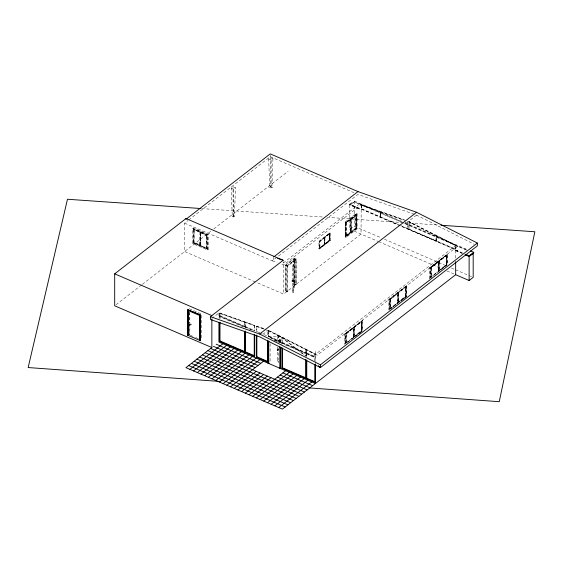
<?xml version="1.0" encoding="UTF-8"?>
<svg xmlns="http://www.w3.org/2000/svg" width="563" height="563" viewBox="0 0 563 563"><rect width="100%" height="100%" fill="white"/><g stroke="black" fill="none" stroke-linecap="round" stroke-linejoin="round"><path stroke-width="0.42" stroke-dasharray="2.81 2.11" d="M408.949 229.359L409.188 221.639L408.949 229.359L436.184 240.809L436.184 235.665L409.188 221.949L435.952 235.841L435.952 240.985M233.497 216.966L233.652 189.168L235.489 187.746L233.026 186.691L231.189 188.112L232.266 216.438L233.497 216.966L234.412 216.255L235.489 187.746M272.949 187.113L270.958 187.908L269.733 187.38L268.657 159.062L270.486 157.64L272.949 158.696L271.12 160.117L271.12 188.535M293.344 281.141C294.062 281.176 293.921 280.993 293.379 280.867M272.949 158.696L271.88 187.197L270.648 186.67L270.486 186.05M277.052 349.588C277.812 352.03 277.355 347.899 277.186 350.51M277.503 349.532L277.636 350.453M293.612 280.838L293.534 281.5M292.563 280.796C292.584 282.506 291.226 280.219 292.549 280.508L292.5 281.12M278.643 349.841L278.537 349.391L278.657 350.32M292.563 267.383L294.168 259.459L294.829 259.508L294.829 284.568L293.232 292.493L292.563 292.443L292.563 267.383L293.232 267.425L294.829 259.508M292.563 292.443L294.168 284.526L294.168 259.459M292.021 281.409L292.091 280.48M294.055 280.599L293.992 281.535M292.549 280.508L292.478 281.437M255.278 281.922L184.615 251.555L184.615 223.145L188.07 220.464M188.76 219.929L270.254 156.711L270.254 155.297M192.778 228.543L193.461 228.008L208.24 234.363L208.24 249.395L207.55 249.93L192.778 243.582L192.778 228.543L207.55 234.891L208.24 234.363M207.55 249.93L207.543 234.764L194.158 229.014L193.468 229.549L206.917 235.257L206.917 248.881L193.468 243.174L193.461 228.008M200.118 232.385L200.794 231.935L200.505 245.785L200.505 232.16M200.505 245.391L200.217 245.616L200.505 232.547M192.778 243.582L193.461 243.047L208.24 249.395M193.468 243.174L194.158 242.639L194.158 229.014M116.077 304.724L141.693 284.857M142.383 284.315L211.019 231.069M213.799 228.916L288.15 171.236M206.818 248.107L206.53 248.325L206.818 235.257L206.853 248.93L207.543 248.396L193.714 242.519L193.714 228.895L193.426 229.113L207.198 235.031L207.198 248.663L193.426 242.744L194.101 242.294L200.407 245.004L200.407 232.16L194.101 229.451L193.813 242.519M206.853 235.299L207.543 234.764M232.266 216.438L233.181 215.728L233.026 186.691M184.615 223.145L272.351 260.838L357.991 194.404L416.578 215.101L474.25 244.293M190.674 324.443L191.223 324.429L190.864 323.788M211.857 318.412L218.923 312.929L263.991 328.848M359.398 203.954L281.774 264.174L283.625 264.962L361.242 204.749L359.398 203.954L404.466 219.873M219.535 313.317L219.992 312.965L244.926 321.839L244.926 326.371L244.462 326.723L219.535 316.012L219.535 313.317L244.462 322.198L244.926 321.839M361.861 205.136L361.629 209.028L361.861 205.136L380.328 211.66L380.095 216.966L380.328 211.66M219.535 316.012L219.992 315.66L219.992 312.965M295.758 259.902L287.51 266.299L287.51 291.36L287.053 291.718L285.202 290.923L285.202 265.236L294.365 258.128L296.215 258.924L296.215 284.611L295.758 284.962L293.907 284.174L293.907 259.107L295.758 259.902L295.758 284.962M219.535 316.638L219.992 316.286L244.926 326.997L244.462 327.349L219.535 316.638L219.535 318.341M285.202 290.923L285.659 290.571L285.659 265.511L293.907 259.107M287.053 291.718L287.053 266.032L296.215 258.924M318.932 241.323L329.925 232.793L330.39 232.991L330.39 240.507L319.39 249.043L318.932 248.839L318.932 241.323L319.58 241.682L329.869 233.744L329.411 233.546L319.446 241.274L319.39 249.043M324.182 237.649L324.372 244.546L324.182 237.649L329.446 233.561L329.446 240.373L319.868 248.072M361.242 204.749L361.017 234.06L283.625 294.097L256.081 282.267M319.39 241.597L330.39 232.991M324.372 237.931L319.678 241.569L319.39 248.41L329.644 240.457L329.644 233.645M345.189 221.991L356.182 213.461L357.104 213.863L357.104 228.902L346.111 237.431L345.189 237.03L345.189 221.991L346.625 222.695L356.59 214.967L355.668 214.566L345.492 222.554L345.492 236.179L345.879 236.347L356.126 228.395L356.126 214.77L345.879 222.723L345.879 236.347M357.104 213.863L345.781 222.723L345.781 235.566L346.168 235.735L350.862 232.09M351.15 219.021L355.844 215.383L356.224 215.545L351.53 219.19L351.53 232.033L351.15 231.872L355.844 228.226L355.844 215.383M324.661 244.131L329.165 240.401L329.355 234.06M318.932 248.839L329.925 240.31L329.925 232.793M319.58 248.494L329.869 240.556L329.869 233.744M345.781 235.566L350.475 231.928L350.475 219.084L350.862 219.246L346.168 222.892L345.492 222.554M345.492 236.179L355.668 228.198L355.668 214.566M345.189 237.03L356.224 228.388M345.703 222.301L345.703 235.925L346.625 236.326L356.59 228.592L356.59 214.967M380.94 211.878L380.715 217.227L380.94 211.878L406.31 220.837M293.907 284.174L294.365 283.815L294.365 258.128M245.081 322.416L245.538 322.064L254.694 325.323L254.694 330.565L254.237 330.924L245.081 326.99L245.081 322.416L254.237 325.674L254.694 325.323M245.081 326.99L245.538 326.631L245.538 322.064M245.081 327.617L245.538 327.258L253.934 330.868M256.39 331.853L256.39 326.441L256.848 326.09L264.174 328.693M262.893 334.331L268.241 330.143L268.241 336.385L260.648 333.127M416.578 215.101L408.562 221.322L455.882 245.271L455.882 249.564L455.425 250.549L461.92 253.336M268.854 330.411L268.854 336.653L268.396 337.005L268.396 330.762L268.854 330.411L280.318 336.21L280.318 341.579L279.86 341.931L269.163 337.336M407.95 228.655L407.95 221.421L407.95 228.655L400.8 225.58M279.86 341.931L279.86 336.568L280.318 336.21M281.936 337.617L282.394 337.265L306.145 349.285L306.145 352.677L305.688 353.029L281.936 342.825L281.936 337.617L305.688 349.637L305.688 353.029M269.494 336.653L281.803 341.945L280.599 342.881L274.448 340.235M281.936 342.825L282.394 342.473L282.394 337.265M436.797 235.925L436.571 241.231L436.797 235.925L455.27 245.271L455.038 249.163L455.27 244.961M305.688 349.637L306.145 349.285M306.3 349.954L306.758 349.595L315.252 353.895L315.252 356.59L314.794 356.942L306.3 353.297L306.3 349.954L314.794 354.247L314.794 356.942M305.688 353.655L306.145 353.304L282.394 343.099L281.936 343.451L305.688 353.655L305.688 356.21M306.3 353.297L306.758 352.938L306.758 349.595M306.3 356.47L306.3 353.923L306.758 353.564L315.252 357.216L315.252 360.616M314.794 354.247L315.252 353.895M455.27 245.271L436.571 236.101M455.882 245.412L315.407 354.387L317.25 355.183L457.501 246.383L455.65 245.588L455.882 245.271M389.315 310.213L388.85 310.016L388.85 299.34L406.345 285.772L406.81 285.969L406.81 296.645L406.345 296.448L389.526 309.495M430.09 278.657L429.632 278.46L429.632 267.784L447.128 254.216L447.585 254.413L447.585 264.265M389.315 309.397L389.315 299.537L406.81 285.969M430.449 267.65L446.304 255.349L446.769 255.546L430.871 267.833L430.871 277.51L430.913 267.847L430.449 267.65L430.681 277.425L446.994 264.772L446.797 255.011L446.769 265.222L446.304 265.025L446.304 255.349M354.078 336.709L361.362 330.833L361.552 321.797L361.552 330.917L345.464 343.395L345.464 333.718L361.812 321.079L362.009 330.84L345.696 343.493L345.696 333.817L362.009 321.163M430.09 277.841L430.09 267.981L447.585 254.413M314.794 360.974L314.794 357.568L315.252 357.216M345.105 343.909L345.105 334.056L362.6 320.481L362.143 320.284L362.143 330.96L345.886 343.578L345.886 333.901L361.784 321.621L361.319 321.417L361.319 331.093L361.784 331.29L361.784 321.621M405.986 296.778L405.522 296.581L405.522 286.905L405.986 287.102L390.096 299.389L390.131 309.08L405.986 296.778L406.022 286.567L389.899 299.305L389.899 308.981L389.673 299.206L390.131 299.403M446.994 255.095L430.681 267.749L430.681 277.425M390.546 299.312L390.546 308.433L390.546 299.312L397.83 293.436M346.344 342.944L346.344 333.824L353.627 327.947M431.328 267.756L431.328 276.876L431.328 267.756L438.612 261.879M455.425 250.549L462.92 253.491M457.501 250.535L457.269 251.337L457.501 250.535L349.468 204.08L349.743 204.862L361.017 209.703M398.287 302.197L405.564 296.321L405.564 287.2L405.564 296.321M439.063 270.641L446.536 264.842L446.346 255.644M389.673 308.883L406.212 296.328L406.212 286.651M430.449 277.327L446.536 264.842M390.546 308.433L398.02 302.634L398.02 293.513M438.415 271.19L438.415 261.514L438.612 271.275L446.797 264.687M353.43 337.258L353.43 327.589L353.627 337.343L361.812 330.755L361.812 321.079M389.899 308.981L406.212 296.328M429.632 278.46L444.01 267.362M444.432 266.975L447.128 264.891L447.128 254.216M400.75 301.339L402.77 299.776M403.446 299.256L405.459 297.686M359.236 333.768L361.256 332.198M190.73 324.809L191.223 324.429M402.073 221.541L354.57 201.132L349.468 204.08L359.166 208.282L359.166 208.908L349.468 204.707L354.57 201.758L403.678 222.857M466.734 250.225L354.613 202.054L349.743 204.862L349.743 229.218L354.613 226.41L381.228 237.846M277.524 335.055L278.178 334.971L281.155 342.754L280.501 342.839L277.524 335.055L277.524 341.966M277.524 347.153L277.524 360.116L278.178 360.031L278.776 361.587M268.657 187.472L270.648 186.67L270.486 157.64M268.431 336.568L279.86 336.202L317.25 355.183M294.168 284.526L294.829 284.568M201.638 208.584L322.648 217.001M327.033 217.304L401.567 222.491M405.071 222.73L438.394 225.052M361.629 205.319L380.095 211.843M380.715 212.054L403.629 220.147M272.351 260.838L277.066 262.506M256.39 326.441L263.716 329.052M264.526 329.341L267.777 330.502L267.777 336.744M270.254 156.711L353.965 192.68M268.657 159.062L271.12 160.117M405.29 222.927L466.474 249.212M404.487 223.208L466.474 249.838M409.181 229.183L436.184 240.809M361.861 208.852L380.328 216.783M380.94 217.051L400.004 225.242M436.797 241.048L455.27 248.987M361.242 208.901L455.882 249.564M455.425 249.923L462.835 253.104M351.53 219.19L350.862 218.852L350.862 232.484L351.249 232.646L351.15 218.634L350.763 218.465L350.763 232.097M439.063 261.521L438.873 270.557M384.452 239.233L446.565 265.919M451.406 268.002L454.63 269.388M455.439 269.733L471.569 276.665M355.668 228.198L356.59 228.592M357.104 228.902L356.182 228.501L356.182 213.461M349.743 229.218L377.857 241.295M378.66 241.64L442.018 268.868M446.832 270.937L454.052 274.033M350.475 231.928L351.15 232.259M438.612 270.993L438.802 261.957M429.632 267.784L430.09 267.981M231.189 188.112L233.652 189.168M324.661 237.706L324.464 244.046M329.925 240.31L330.39 240.507M329.869 240.556L329.411 240.359L319.446 248.086L319.911 248.29L319.911 241.471L319.446 241.274M329.165 240.401L329.411 233.546M324.372 244.349L324.562 238.008M233.181 215.728L234.412 216.255M398.287 293.077L398.09 302.113M388.85 299.34L389.315 299.537M285.202 265.236L287.053 266.032M285.659 265.511L287.51 266.299M200.217 232.772L206.53 235.482M294.365 283.815L296.215 284.611M285.659 290.571L287.51 291.36M362.143 330.96L362.6 331.157M354.078 327.596L353.888 336.632M346.344 333.824L346.154 342.86M353.627 337.068L353.817 328.032M345.464 333.718L345.928 333.915M345.105 334.056L344.647 333.852L344.647 344.528M219.992 315.66L244.926 326.371M245.538 326.631L254.694 330.565M259.888 332.796L256.848 331.494L256.848 326.09M268.854 336.653L280.318 341.579M282.394 342.473L306.145 352.677M306.758 352.938L315.252 356.59M270.106 337.547L281.19 342.311M306.3 353.923L314.794 357.568M274.272 340.369L279.663 342.684M189.21 308.714L201.519 313.999L201.519 339.686M189.21 334.401L189.822 334.661L189.822 326.885M190.329 335.224L195.079 337.265M195.868 337.603L198.246 338.623M268.087 330.298L279.86 336.202L304.618 355.366M455.65 245.447L457.501 246.383M268.396 330.762L279.86 336.568M281.936 337.307L305.998 356.245M190.59 323.999L190.948 324.647M277.524 360.116L278.713 363.234M293.597 280.571L293.576 280.972M455.65 250.366L455.65 258.199M439.26 271L439.063 261.246L439.063 270.923M406.345 285.772L406.345 296.448M362.6 320.481L362.6 330.333M356.513 214.932L356.513 228.557M354.57 201.132L354.613 226.41M346.625 222.695L346.625 236.326M346.111 222.392L346.111 237.431M315.407 351.425L315.407 361.242M315.252 361.467L315.252 364.022M306.758 353.564L306.758 356.119M306.145 353.304L306.145 355.851M295.983 284.512L295.983 258.825L286.82 265.933L286.82 291.62M293.232 267.425L293.232 292.493M283.625 264.962L283.625 294.097M283.154 261.696L283.154 263.104M281.803 341.945L281.803 344.514M278.178 334.971L278.178 341.882M278.178 347.934L278.178 360.031M273.724 257.657L273.724 259.775M270.106 343.599L270.106 362.607M254.237 325.674L254.237 330.924M244.462 322.198L244.462 326.723M219.992 316.286L219.992 318.834M218.923 312.929L218.923 318.074M189.822 312.198L189.822 323.429M189.541 312.416L189.541 323.648M189.541 324.513L189.541 334.886M200.118 231.991L199.837 245.841L200.118 231.991M324.851 237.593L324.851 244.405L324.851 237.593M398.477 292.887L398.477 302.556L398.477 292.887M397.83 293.154L397.83 302.831L397.83 293.154M354.275 327.399L354.275 337.075L354.275 327.399"/><path stroke-width="0.84" d="M211.857 319.27L211.857 347.547L114.69 305.8L114.69 273.843L185.987 218.535L283.154 260.282L210.478 316.659L210.478 319.481L259.649 336.843L320.431 367.611L477.368 245.869L477.368 243.047L416.578 212.286L357.991 191.589L270.254 153.889L185.987 219.26L185.987 218.535M187.838 309.777L200.322 314.935L200.146 340.756L199.534 340.488L199.534 315.428L188.45 310.67L188.45 335.731L187.838 335.464L187.838 309.777L200.322 314.935M273.724 256.953L357.991 191.589M187.838 335.464L188.007 309.643M244.462 331.607L244.462 352.023L219.535 341.312L219.992 340.953L219.992 322.24M211.857 347.547L185.938 367.653L282.422 409.111L455.65 274.723L455.65 261.675M189.9 369.356L222.885 343.768M193.595 370.947L226.579 345.358M197.289 372.53L230.274 346.942M200.984 374.121L233.969 348.532M204.672 375.704L237.663 350.116M210.478 316.659L259.649 334.028L416.578 212.286M208.366 377.294L241.351 351.706M254.694 334.598L254.694 355.865L254.237 356.224L245.081 352.283L245.538 351.931L245.538 331.516M212.061 378.878L245.046 353.29M215.756 380.468L248.74 354.88M219.45 382.052L252.435 356.463M268.241 341.269L268.241 361.685L267.777 362.037L256.39 357.146L256.848 356.794L256.848 335.527M223.145 383.642L256.13 358.054M226.833 385.226L259.825 359.637M230.527 386.816L263.512 361.228M234.222 388.4L256.214 371.341M268.903 363.543L268.291 363.276M237.917 389.99L259.909 372.931M241.611 391.574L263.597 374.515M245.306 393.164L267.291 376.105M280.599 347.16L280.599 368.568L279.987 368.301M282.394 367.766L306.145 377.97L305.688 378.329L281.936 368.125L282.394 367.766L282.394 348.201M248.994 394.747L270.986 377.689M252.688 396.338L285.673 370.75M256.383 397.921L289.368 372.333M260.078 399.512L293.063 373.923M263.773 401.095L296.757 375.507M267.46 402.686L300.452 377.097M318.369 366.013L320.431 367.611L320.431 364.789L477.368 243.047M271.155 404.269L304.14 378.681M314.794 364.374L314.794 382.242L306.3 378.589L306.758 378.237L306.758 360.369M274.85 405.86L307.834 380.271M465.017 254.666L469.197 256.468L469.197 255.834L473.722 252.33L470.499 250.943M468.888 256.334L473.49 253.132M469.197 256.468L473.722 252.956L473.722 252.33M278.727 407.528L311.712 381.932M455.65 274.723L469.12 280.508L473.187 277.355L473.187 252.998M200.759 208.521L67.476 199.253L28.15 367.548L220.274 381.475M441.026 225.235L534.85 231.759L499.254 401.693L309.756 387.956M277.65 258.34L283.154 260.282M466.016 254.469L469.197 255.834M466.023 254.821L469.12 256.151L469.12 280.508M114.69 273.843L211.857 315.597M219.992 340.953L244.926 351.664M245.538 351.931L254.694 355.865M256.848 356.794L268.241 361.685M306.758 378.237L315.252 381.883M216.171 344.197L260.768 363.36M282.929 372.882L312.655 385.655M188.007 335.33L200.322 340.622M213.426 346.329L258.016 365.493M280.177 375.014L309.91 387.787M210.675 348.462L255.271 367.625M277.432 377.147L307.159 389.92M207.93 350.594L304.414 392.052M205.178 352.727L301.662 394.184M202.427 354.859L298.911 396.317M199.682 356.991L296.166 398.449M196.93 359.124L293.414 400.582M194.186 361.256L290.67 402.714M191.434 363.388L287.918 404.846M188.682 365.521L285.167 406.979M259.649 334.028L320.431 364.789M318.369 365.985L320.431 367.611M315.407 364.669L315.407 383.523L218.923 342.065L218.923 322.36M306.3 359.877L306.3 378.589M305.688 359.609L305.688 378.329M281.936 347.709L281.936 368.125M280.43 347.294L280.43 368.702M279.818 346.829L279.818 368.434M268.734 341.206L268.734 363.677M268.122 341.15L268.122 363.409M267.777 340.77L267.777 362.037M256.39 335.027L256.39 357.146M254.237 334.957L254.237 356.224M245.081 331.016L245.081 352.283M219.535 322.592L219.535 341.312M200.146 315.069L200.146 340.756M189.365 324.724L189.851 325.513L189.963 324.957L189.365 324.724"/></g></svg>
